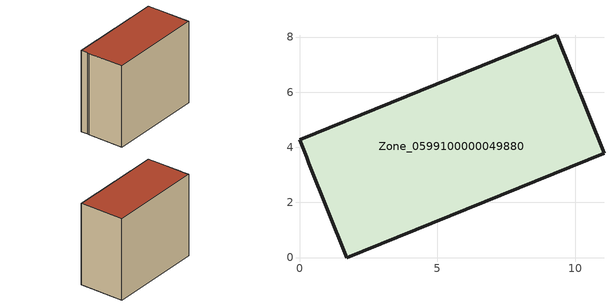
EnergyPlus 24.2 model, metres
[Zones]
Zone_0599100000049880
 floor ground (C_G): 1.72,0 0.34,3.42 0.25,3.64 0,4.27 9.33,8.06 11.05,3.79 z2.9
 wall outside (C_F): 1.72,0 11.05,3.79 9.33,8.06 0,4.27 0.25,3.64 0.34,3.42 1.72,0 z2.9:11.44
 roof outside (C_R): 0.34,3.42 1.72,0 11.05,3.79 9.33,8.06 0,4.27 0.25,3.64 z11.44
[BUILDING]
Pand.0599100000049880: North Axis=0; Terrain=City; Loads Convergence Tolerance Value=0.04; Temperature Convergence Tolerance Value=0.4; Solar Distribution=FullExterior; Maximum Number of Warmup Days=25; Minimum Number of Warmup Days=1
[Site:Location]
Rotterdam.The.Hague.AP_ZH_NLD Design_Conditions: Latitude=51.96; Longitude=4.45; Time Zone=1; Elevation=-4.5
[SITE:GROUNDTEMPERATURE:BUILDINGSURFACE]
18, 18, 18, 18, 18, 18, 18, 18, 18, 18, 18, 18
[MATERIAL] Thermal Absorptance=0.9; Solar Absorptance=0.7; Visible Absorptance=0.7
Name | Roughness | Thickness | Conductivity | Density | Specific Heat
G.TI.1946-1964 | MediumSmooth | 0.15 | 1 | 540 | 1210
F.TI.1946-1964 | Rough | 0.3 | 0.857143 | 1920 | 840
R.TI.1946-1964 | MediumRough | 0.2 | 0.277778 | 1500 | 1000
[CONSTRUCTION]
C_G: G.TI.1946-1964
C_F: F.TI.1946-1964
C_R: R.TI.1946-1964
[ZONE]
Zone_0599100000049880: Type=1; Multiplier=1; Ceiling Height=Autocalculate; Volume=Autocalculate; Floor Area=autocalculate; Part of Total Floor Area=Yes
[ZONEINFILTRATION:DESIGNFLOWRATE]
Infil_Zone_0599100000049880: Zone or ZoneList or Space or SpaceList=Zone_0599100000049880; Schedule=AlwaysOn; Design Flow Rate Calculation Method=Flow/Area; Flow Rate per Floor Area=0.003; Constant Term Coefficient=1; Temperature Term Coefficient=0; Velocity Term Coefficient=0; Velocity Squared Term Coefficient=0
[HVACTEMPLATE:ZONE:IDEALLOADSAIRSYSTEM]
Zone_0599100000049880: Maximum Heating Supply Air Temperature=50; Minimum Cooling Supply Air Temperature=13; Maximum Heating Supply Air Humidity Ratio=0.0156; Minimum Cooling Supply Air Humidity Ratio=0.0077; Heating Limit=NoLimit; Cooling Limit=NoLimit; Dehumidification Control Type=ConstantSensibleHeatRatio; Cooling Sensible Heat Ratio=0.7; Dehumidification Setpoint=60; Humidification Control Type=None; Humidification Setpoint=30; Outdoor Air Method=None; Outdoor Air Flow Rate per Person=0.00944; Outdoor Air Flow Rate per Zone Floor Area=0; Outdoor Air Flow Rate per Zone=0; Demand Controlled Ventilation Type=None; Outdoor Air Economizer Type=NoEconomizer; Heat Recovery Type=None; Sensible Heat Recovery Effectiveness=0.7; Latent Heat Recovery Effectiveness=0.65
[ZONECONTROL:THERMOSTAT]
ThermostatControl_Zone_0599100000049880: Zone or ZoneList=Zone_0599100000049880; Control Type Schedule=DualSetpointControlType; Control 1=Thermostat_Zone_0599100000049880; Temperature Difference Between Cutout And Setpoint=0
[THERMOSTATSETPOINT:DUALSETPOINT]
Thermostat_Zone_0599100000049880: Heating Setpoint Temperature Schedule=HeatingSetpoint_Zone_0599100000049880; Cooling Setpoint Temperature Schedule=CoolingSetpoint_Zone_0599100000049880
[SCHEDULE:COMPACT]
HeatingSetpoint_Zone_0599100000049880: Through: 12/31, For: AllDays, Until: 24:00, 21
CoolingSetpoint_Zone_0599100000049880: Through: 12/31, For: AllDays, Until: 24:00, 24
DualSetpointControlType: Through: 12/31, For: AllDays, Until: 24:00, 4
AlwaysOn: Through: 12/31, For: AllDays, Until: 24:00, 1
